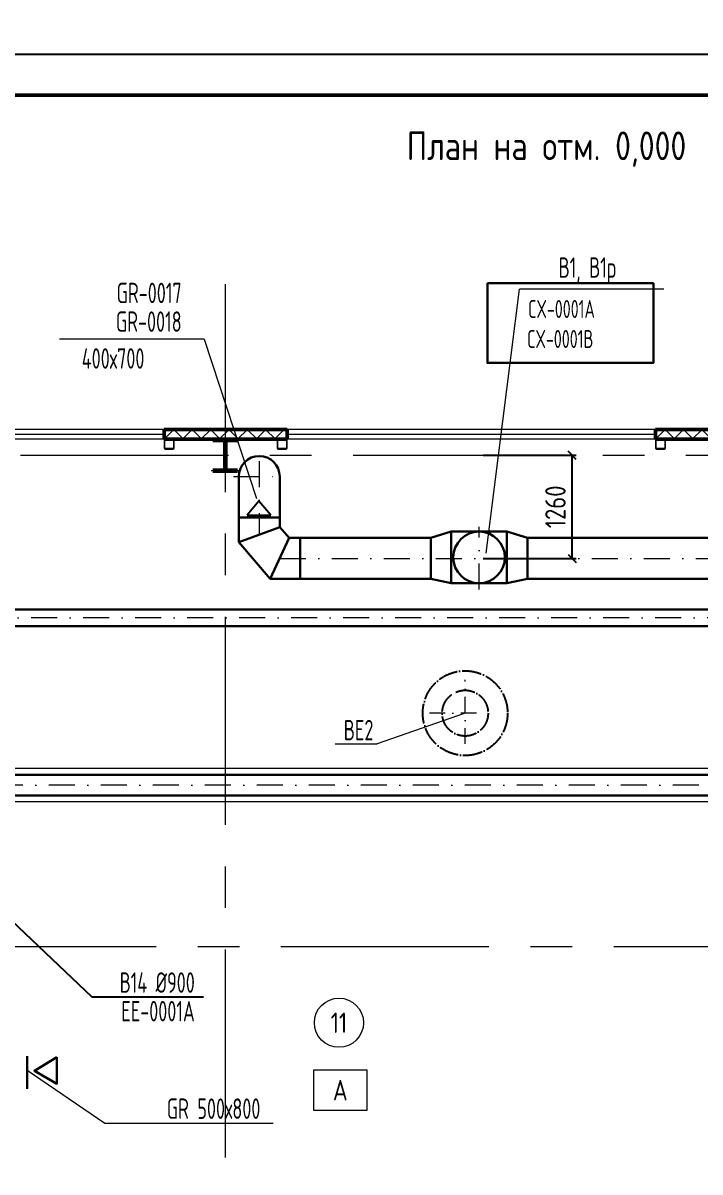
# Model space of a CAD drawing. Header units: millimetres. Extents: x -553547 to 230550, y -59438 to 214451.
# Drawn here: x 101857 to 110125, y -31092 to -17058 of the extents above; entities that cross this region are included whole.
import ezdxf
from ezdxf import colors
from ezdxf.entities.mleader import LeaderData, LeaderLine
from ezdxf.math import Vec2, Vec3

# ---------------------------------------------------------------- set-up
doc = ezdxf.new("R2010")
doc.units = ezdxf.units.MM
for name, pattern in [('ACAD_ISO04W100', [30, 24, -3, 0, -3]), ('TRATTOPUNTO2', [12.7, 6.35, -3.175, 0, -3.175]), ('ГОСТ 2.303 6', [12, 8, -1.5, 1, -1.5]), ('осевая', [50.8, 31.75, -6.35, 6.35, -6.35])]:
    doc.linetypes.add(name, pattern=pattern)
for name, color, linetype, lineweight in [('_Оси', 252, 'Continuous', 9), ('АР_Окна', 160, 'Continuous', 20), ('АР_Площади', 250, 'Continuous', 20), ('АР_Размеры', 7, 'Continuous', 20), ('АР_Стены и перегородки', 154, 'Continuous', 50), ('АР_Текст', 7, 'Continuous', 20), ('АР_Штриховка', 7, 'Continuous', 20), ('АТ_ПС_АЛС_025', 20, 'ГОСТ 2.303 6', 25), ('Вытяжка', 5, 'Continuous', 30), ('ОВ выноски вент. оборудование и клапаны', 7, 'Continuous', 15), ('ОВ текст', 7, 'Continuous', 15), ('приток', 10, 'Continuous', 30), ('Рамка', 7, 'Continuous', 50), ('текст ов', 7, 'Continuous', 15)]:
    doc.layers.add(name, color=color, linetype=linetype, lineweight=lineweight)
doc.styles.add('GOST 2.304', font='cs_gost2304.shx', dxfattribs={"width": 0.8})
doc.styles.add('GOST type A', font='GOST2304A.ttf')
doc.styles.get("Standard").update_dxf_attribs({"font": 'arial.ttf'})
doc.styles.add('ГОСТ', font='cs_gost2304.shx')
doc.styles.add('ГОСТ 2.304', font='CS_Gost2304.shx')
doc.linetypes.add('Lotok', pattern='A,5e-05,[6,MSH_7,S=1,R=0,X=0,Y=0],-4.989379', length=4.989429)
doc.dimstyles.new('ISO-25', dxfattribs={"dimtxt": 2.5, "dimasz": 2.5, "dimexe": 1.25, "dimexo": 0.625, "dimtad": 1, "dimtxsty": 'Standard', "dimcen": 2.5, "dimadec": 0, "dimazin": 0, "dimtfac": 1, "dimtmove": 0, "dimatfit": 3, "dimfxl": 1, "dimarcsym": 0})

# ---------------------------------------------------------------- blocks, each defined once
blk = doc.blocks.new('Несущая колонна')
at = {"color": 0, "linetype": 'ByBlock', "lineweight": -2, "extrusion": (0, 0, -1)}
for p, q in [((74798, 37252), (74798, 37267)), ((74798, 37267), (75098, 37267)), ((74798, 37252), (74929, 37252)), ((74942, 36905), (74942, 37239)), ((74954, 36905), (74954, 37239)), ((74967, 37252), (75098, 37252)), ((75098, 37252), (75098, 37267)), ((74798, 36877), (74798, 36892)), ((74798, 36892), (74929, 36892)), ((74798, 36877), (75098, 36877)), ((74967, 36892), (75098, 36892)), ((75098, 36877), (75098, 36892))]:
    blk.add_line(p, q, dxfattribs=at)
at = {"color": 18, "lineweight": 0, "true_color": 0x000000}
for points in [[(74948, 37267), (74948, 36877)], [(74954, 37072), (74942, 37072)]]:
    blk.add_lwpolyline(points, dxfattribs=at)
at = {"color": 0, "linetype": 'ByBlock', "lineweight": -2, "extrusion": (0, 0, -1)}
for centre, start, end in [((-74929, 37239), 90, 180), ((-74967, 37239), 360, 90), ((-74929, 36905), 180, 270), ((-74967, 36905), 270, 0)]:
    blk.add_arc(centre, 13, start, end, dxfattribs=at)
blk = doc.blocks.new('_Oblique')
at = {"color": 0, "linetype": 'ByBlock', "lineweight": -2}
blk.add_line((-0.5, -0.5), (0.5, 0.5), dxfattribs=at)
blk = doc.blocks.new('*D355')
at = {"layer": 'Defpoints', "color": 0, "lineweight": 30, "transparency": 16777216}
for p in [(107427, -22338), (108564, -22338), (107427, -23598)]:
    blk.add_point(p, dxfattribs=at)
at = {"layer": 'ОВ текст', "color": 0, "lineweight": -2, "transparency": 16777216}
for p, q in [((107477, -22338), (108614, -22338)), ((108564, -23598), (108564, -22338)), ((107477, -23598), (108614, -23598))]:
    blk.add_line(p, q, dxfattribs=at)
at = {"layer": 'ОВ текст', "color": 0, "lineweight": -2, "transparency": 16777216, "xscale": 100, "yscale": 100, "zscale": 100}
for p, rotation in [((108564, -22338), 90), ((108564, -23598), 270)]:
    blk.add_blockref('_Oblique', p, dxfattribs=dict(at, rotation=rotation))
at = {"layer": 'ОВ текст', "color": 0, "lineweight": 15, "transparency": 16777216, "insert": (108359, -22968), "char_height": 250, "attachment_point": 5, "rotation": 90, "style": 'ГОСТ', "bg_fill": 3, "box_fill_scale": 1.1, "bg_fill_color": 256, "bg_fill_true_color": 13158600, "bg_fill_transparency": 0}
blk.add_mtext('1260', dxfattribs=at)
blk = doc.blocks.new('_None')
blk = doc.blocks.new('АР')
at = {"layer": 'АР_Штриховка', "lineweight": 13}
h = blk.add_hatch(dxfattribs=at)
h.set_pattern_fill('ANSI37', color=252, scale=50)
h.set_pattern_definition([(45, (591663.1, -247765.79), (-112.2532, 112.2532), []), (135, (591663.1, -247765.79), (-112.2532, -112.2532), [])])
h.paths.add_polyline_path([(657129.6, -236594.1), (658629.6, -236594.1), (658629.6, -236474.1), (657129.6, -236474.1)])
h = blk.add_hatch(dxfattribs=at)
h.set_pattern_fill('ANSI37', color=252, scale=50)
h.set_pattern_definition([(45, (597663.1, -247765.6), (-112.2532, 112.2532), []), (135, (597663.1, -247765.6), (-112.2532, -112.2532), [])])
h.paths.add_polyline_path([(663129.6, -236593.9), (664629.6, -236593.9), (664629.6, -236473.9), (663129.6, -236474.1)])
at = {"color": 252, "linetype": 'Continuous', "ltscale": 0.5}
for p, q in [((657129.6, -236606.1), (657129.6, -236702.1)), ((657135.6, -236702.1), (657135.6, -236606.1)), ((657237.6, -236594.1), (657141.6, -236594.1)), ((657141.6, -236600.1), (657237.6, -236600.1)), ((657243.6, -236606.1), (657243.6, -236702.1)), ((657249.6, -236702.1), (657249.6, -236606.1)), ((658509.6, -236606.1), (658509.6, -236702.1)), ((658515.6, -236702.1), (658515.6, -236606.1)), ((658617.6, -236594.1), (658521.6, -236594.1)), ((658521.6, -236600.1), (658617.6, -236600.1)), ((658623.6, -236606.1), (658623.6, -236702.1)), ((658629.6, -236702.1), (658629.6, -236606.1)), ((663129.6, -236605.7), (663129.6, -236701.7)), ((663135.6, -236701.7), (663135.6, -236605.7)), ((663237.6, -236593.7), (663141.6, -236593.7)), ((663141.6, -236599.7), (663237.6, -236599.7)), ((663243.6, -236605.7), (663243.6, -236701.7)), ((663249.6, -236701.7), (663249.6, -236605.7)), ((657237.6, -236708.1), (657141.6, -236708.1)), ((657141.6, -236714.1), (657237.6, -236714.1)), ((658617.6, -236708.1), (658521.6, -236708.1)), ((658521.6, -236714.1), (658617.6, -236714.1)), ((663237.6, -236707.7), (663141.6, -236707.7)), ((663141.6, -236713.7), (663237.6, -236713.7))]:
    blk.add_line(p, q, dxfattribs=at)
for centre, start, end in [((657141.6, -236606.1), 90, 180), ((657237.6, -236606.1), 0, 90), ((658521.6, -236606.1), 90, 180), ((658617.6, -236606.1), 0, 90), ((663141.6, -236605.7), 90, 180), ((663237.6, -236605.7), 0, 90), ((657141.6, -236702.1), 180, 270), ((657237.6, -236702.1), 270, 0), ((658521.6, -236702.1), 180, 270), ((658617.6, -236702.1), 270, 0), ((663141.6, -236701.7), 180, 270), ((663237.6, -236701.7), 270, 0)]:
    blk.add_arc(centre, 12, start, end, dxfattribs=at)
at = {"color": 252, "linetype": 'Continuous', "ltscale": 0.5, "extrusion": (0, 0, -1)}
for centre, start, end in [((-657141.6, -236606.1), 0, 90), ((-657237.6, -236606.1), 90, 180), ((-658521.6, -236606.1), 0, 90), ((-658617.6, -236606.1), 90, 180), ((-663141.6, -236605.7), 0, 90), ((-663237.6, -236605.7), 90, 180)]:
    blk.add_arc(centre, 6, start, end, dxfattribs=at)
at = {"color": 252, "linetype": 'Continuous', "ltscale": 0.5, "extrusion": (3.78956e-14, 1.56969e-14, -1)}
for centre in [(-657141.6, -236702.1, 0), (-658521.6, -236702.1, 0), (-663141.6, -236701.7, 0)]:
    blk.add_arc(centre, 6, 270, 0, dxfattribs=at)
at = {"color": 252, "linetype": 'Continuous', "ltscale": 0.5, "extrusion": (-1.56969e-14, 3.78956e-14, -1)}
for centre in [(-657237.6, -236702.1, 0), (-658617.6, -236702.1, 0), (-663237.6, -236701.7, 0)]:
    blk.add_arc(centre, 6, 180, 270, dxfattribs=at)
at = {"layer": '_Оси', "color": 252, "linetype": 'осевая', "ltscale": 80}
for p, q in [((657873.9, -234697.8), (657873.9, -259400.3)), ((647244.1, -236789.1), (685885.7, -236789.1)), ((638234.9, -242789.1), (679902.5, -242789.1))]:
    blk.add_line(p, q, dxfattribs=at)
at = {"layer": 'АР_Окна', "color": 252}
for p, q in [((657129.6, -236474.1), (652629.6, -236474.1)), ((663129.6, -236474.1), (658629.6, -236474.1)), ((657129.6, -236534.1), (652629.6, -236534.1)), ((657129.6, -236594.1), (652629.6, -236594.1)), ((663129.6, -236534.1), (658629.6, -236534.1)), ((663129.6, -236593.9), (658629.6, -236594.1))]:
    blk.add_line(p, q, dxfattribs=at)
at = {"layer": 'АР_Площади', "color": 252}
blk.add_circle((659262.7, -243719.6), 300, dxfattribs=at)
at = {"layer": 'АР_Стены и перегородки', "color": 252}
for p, q in [((657129.6, -236474.1), (658629.6, -236474.1)), ((658629.6, -236474.1), (658629.6, -236594.1)), ((663129.6, -236473.9), (663129.6, -236593.9)), ((663129.6, -236473.9), (664629.6, -236473.9)), ((657129.6, -236594.1), (658629.6, -236594.1)), ((663129.6, -236593.7), (664629.6, -236593.7))]:
    blk.add_line(p, q, dxfattribs=at)
blk.add_lwpolyline([(657129.6, -236594.1), (657129.6, -236474.1)], dxfattribs=at)
blk.add_blockref('Несущая колонна', (582925.8, -273861.3), dxfattribs=at)
at = {"layer": 'АР_Площади', "color": 252, "insert": (659262.7, -243719.6), "char_height": 250, "width": 908.93, "attachment_point": 5, "style": 'GOST type A'}
blk.add_mtext('11', dxfattribs=at)
at = {"layer": 'АР_Площади', "color": 252, "insert": (659279, -244543.6), "char_height": 250, "width": 400, "attachment_point": 5, "style": 'GOST type A', "bg_fill": 16, "box_fill_scale": 1.5, "bg_fill_color": 256, "bg_fill_transparency": 0}
blk.add_mtext('А', dxfattribs=at)
at = {"layer": 'АР_Текст', "color": 252, "linetype": 'Continuous', "lineweight": 13, "insert": (661797.1, -233050.1), "char_height": 350, "width": 12500, "attachment_point": 5, "style": 'GOST type A'}
blk.add_mtext('План на отм. 0,000', dxfattribs=at)
at = {"color": 252}
ml = blk.add_multileader_mtext('Standard', dxfattribs=at)
ml.set_content('0,000', color=252, style='GOST type A')
ml.set_leader_properties(color=256)
ml.build(insert=Vec2(0, 0))
ml.multileader.update_dxf_attribs({"has_dogleg": 0, "has_text_frame": 1, "text_left_attachment_type": 7, "text_right_attachment_type": 6, "dogleg_length": 0, "arrow_head_size": 200})
ctx = ml.context
ctx.base_point, ctx.char_height, ctx.arrow_head_size, ctx.landing_gap_size, ctx.plane_origin = Vec3(649404.1, -245448.8), 250, 200, 50, Vec3(-514199.9, -248177.5)
ctx.left_attachment, ctx.right_attachment = 7, 6
notes = []
notes.append((ctx, [(0, (0, 0, 0), (0, 0), (1, 0), 1, [])]))
ctx.mtext.insert, ctx.mtext.flow_direction = Vec3(649454.1, -245161.3), 5
ml = blk.add_multileader_mtext('Standard', dxfattribs=at)
ml.set_content('0,000', color=252, style='GOST type A')
ml.set_leader_properties(color=256)
ml.build(insert=Vec2(0, 0))
ml.multileader.update_dxf_attribs({"has_dogleg": 0, "has_text_frame": 1, "text_left_attachment_type": 7, "text_right_attachment_type": 6, "dogleg_length": 0, "arrow_head_size": 200})
ctx = ml.context
ctx.base_point, ctx.char_height, ctx.arrow_head_size, ctx.landing_gap_size, ctx.plane_origin = Vec3(641715.8, -241787.5), 250, 200, 50, Vec3(-521888.2, -239063.6)
ctx.left_attachment, ctx.right_attachment = 7, 6
notes.append((ctx, [(0, (0, 0, 0), (0, 0), (1, 0), 1, [])]))
ctx.mtext.insert, ctx.mtext.flow_direction = Vec3(641765.8, -241500), 5
ml = blk.add_multileader_mtext('Standard', dxfattribs=at)
ml.set_content('-0,020', color=252, style='GOST type A')
ml.set_leader_properties(color=256)
ml.build(insert=Vec2(0, 0))
ml.multileader.update_dxf_attribs({"has_dogleg": 0, "has_text_frame": 1, "text_left_attachment_type": 7, "text_right_attachment_type": 6, "dogleg_length": 0, "arrow_head_size": 200})
ctx = ml.context
ctx.base_point, ctx.char_height, ctx.arrow_head_size, ctx.landing_gap_size, ctx.plane_origin = Vec3(677883.5, -235529.3), 250, 200, 50, Vec3(-485627.9, -231830.1)
ctx.left_attachment, ctx.right_attachment = 7, 6
notes.append((ctx, [(0, (0, 0, 0), (0, 0), (1, 0), 1, [])]))
ctx.mtext.insert, ctx.mtext.flow_direction = Vec3(677933.5, -235241.8), 5
ml = blk.add_multileader_mtext('Standard', dxfattribs=at)
ml.set_content('0,000', color=252, style='GOST type A')
ml.set_leader_properties(color=256)
ml.build(insert=Vec2(0, 0))
ml.multileader.update_dxf_attribs({"has_dogleg": 0, "has_text_frame": 1, "text_left_attachment_type": 7, "text_right_attachment_type": 6, "dogleg_length": 0, "arrow_head_size": 200})
ctx = ml.context
ctx.base_point, ctx.char_height, ctx.arrow_head_size, ctx.landing_gap_size, ctx.plane_origin = Vec3(656104.7, -253706.8), 250, 200, 50, Vec3(-507499.3, -250982.9)
ctx.left_attachment, ctx.right_attachment = 7, 6
notes.append((ctx, [(0, (0, 0, 0), (0, 0), (1, 0), 1, [])]))
ctx.mtext.insert, ctx.mtext.flow_direction = Vec3(656154.7, -253419.3), 5
ml = blk.add_multileader_mtext('Standard', dxfattribs=at)
ml.set_content('0,000', color=252, style='GOST type A')
ml.set_leader_properties(color=256)
ml.build(insert=Vec2(0, 0))
ml.multileader.update_dxf_attribs({"has_dogleg": 0, "has_text_frame": 1, "text_left_attachment_type": 7, "text_right_attachment_type": 6, "dogleg_length": 0, "arrow_head_size": 200})
ctx = ml.context
ctx.base_point, ctx.char_height, ctx.arrow_head_size, ctx.landing_gap_size, ctx.plane_origin = Vec3(674120.3, -254449.4), 250, 200, 50, Vec3(-489483.8, -251725.5)
ctx.left_attachment, ctx.right_attachment = 7, 6
notes.append((ctx, [(0, (0, 0, 0), (0, 0), (1, 0), 1, [])]))
ctx.mtext.insert, ctx.mtext.flow_direction = Vec3(674170.3, -254161.9), 5
ml = blk.add_multileader_mtext('Standard', dxfattribs=at)
ml.set_content('0,000', color=252, style='GOST type A')
ml.set_leader_properties(color=256)
ml.build(insert=Vec2(0, 0))
ml.multileader.update_dxf_attribs({"has_dogleg": 0, "has_text_frame": 1, "text_left_attachment_type": 7, "text_right_attachment_type": 6, "dogleg_length": 0, "arrow_head_size": 200})
ctx = ml.context
ctx.base_point, ctx.char_height, ctx.arrow_head_size, ctx.landing_gap_size, ctx.plane_origin = Vec3(683757.5, -246454.6), 250, 200, 50, Vec3(-479846.5, -243730.6)
ctx.left_attachment, ctx.right_attachment = 7, 6
notes.append((ctx, [(0, (0, 0, 0), (0, 0), (1, 0), 1, [])]))
ctx.mtext.insert, ctx.mtext.flow_direction = Vec3(683807.5, -246167), 5
ml = blk.add_multileader_mtext('Standard', dxfattribs=at)
ml.set_content('0,000', color=252, style='GOST type A')
ml.set_leader_properties(color=256)
ml.build(insert=Vec2(0, 0))
ml.multileader.update_dxf_attribs({"has_dogleg": 0, "has_text_frame": 1, "text_left_attachment_type": 7, "text_right_attachment_type": 6, "dogleg_length": 0, "arrow_head_size": 200})
ctx = ml.context
ctx.base_point, ctx.char_height, ctx.arrow_head_size, ctx.landing_gap_size, ctx.plane_origin = Vec3(643346.8, -237132.2), 250, 200, 50, Vec3(-520257.3, -234408.2)
ctx.left_attachment, ctx.right_attachment = 7, 6
notes.append((ctx, [(0, (0, 0, 0), (0, 0), (1, 0), 1, [])]))
ctx.mtext.insert, ctx.mtext.flow_direction = Vec3(643396.8, -236844.6), 5
ml = blk.add_multileader_mtext('Standard', dxfattribs=at)
ml.set_content('+0,100', color=252, style='GOST type A')
ml.set_leader_properties(color=256)
ml.build(insert=Vec2(0, 0))
ml.multileader.update_dxf_attribs({"has_dogleg": 0, "has_text_frame": 1, "text_left_attachment_type": 7, "text_right_attachment_type": 6, "dogleg_length": 0, "arrow_head_size": 200})
ctx = ml.context
ctx.base_point, ctx.char_height, ctx.arrow_head_size, ctx.landing_gap_size, ctx.plane_origin = Vec3(670361, -237807.4), 250, 200, 50, Vec3(-493243.1, -235083.5)
ctx.left_attachment, ctx.right_attachment = 7, 6
notes.append((ctx, [(0, (0, 0, 0), (0, 0), (1, 0), 1, [])]))
ctx.mtext.insert, ctx.mtext.flow_direction = Vec3(670411, -237519.9), 5
ml = blk.add_multileader_mtext('Standard', dxfattribs=at)
ml.set_content('+0,600', color=252, style='GOST type A')
ml.set_leader_properties(color=256)
ml.build(insert=Vec2(0, 0))
ml.multileader.update_dxf_attribs({"has_dogleg": 0, "has_text_frame": 1, "text_left_attachment_type": 7, "text_right_attachment_type": 6, "dogleg_length": 0, "arrow_head_size": 200})
ctx = ml.context
ctx.base_point, ctx.char_height, ctx.arrow_head_size, ctx.landing_gap_size, ctx.plane_origin = Vec3(651984.7, -241980.5), 250, 200, 50, Vec3(-511405.9, -240931)
ctx.left_attachment, ctx.right_attachment = 7, 6
notes.append((ctx, [(0, (0, 0, 0), (0, 0), (1, 0), 1, [])]))
ctx.mtext.insert, ctx.mtext.flow_direction = Vec3(652034.7, -241693), 5
ml = blk.add_multileader_mtext('Standard', dxfattribs=at)
ml.set_content('-0,100', color=252, style='GOST type A')
ml.set_leader_properties(color=256)
ml.build(insert=Vec2(0, 0))
ml.multileader.update_dxf_attribs({"has_dogleg": 0, "has_text_frame": 1, "text_left_attachment_type": 7, "text_right_attachment_type": 6, "dogleg_length": 0, "arrow_head_size": 200})
ctx = ml.context
ctx.base_point, ctx.char_height, ctx.arrow_head_size, ctx.landing_gap_size, ctx.plane_origin = Vec3(648501.3, -240196.6, 75705.6), 250, 200, 50, Vec3(-514889.3, -239147.1, 75705.6)
ctx.left_attachment, ctx.right_attachment = 7, 6
notes.append((ctx, [(0, (0, 0, 0), (0, 0), (1, 0), 1, [])]))
ctx.mtext.insert, ctx.mtext.flow_direction = Vec3(648551.3, -239909, 75705.6), 5
for ctx, leaders in notes:
    for number, flags, end, landing, length, lines in leaders:
        leader = LeaderData()
        leader.index, (leader.has_last_leader_line, leader.has_dogleg_vector, leader.attachment_direction) = number, flags
        leader.last_leader_point, leader.dogleg_vector, leader.dogleg_length = Vec3(end), Vec3(landing), length
        for number, points, colour, breaks in lines:
            line = LeaderLine()
            line.index, line.vertices, line.color, line.breaks = number, Vec3.list(points), colors.encode_raw_color(colour), breaks
            leader.lines.append(line)
        ctx.leaders.append(leader)

msp = doc.modelspace()

# ---------------------------------------------------------------- linework, layer by layer
at = {"layer": 'АТ_ПС_АЛС_025', "color": 6, "linetype": 'Lotok', "lineweight": 30}
msp.add_lwpolyline([(107528.135, -20236.528), (109555.764, -20236.528), (109555.764, -21210.104), (107528.135, -21210.104)], close=True, dxfattribs=at)
at = {"layer": 'Вытяжка', "linetype": 'TRATTOPUNTO2', "lineweight": 15, "ltscale": 50}
for p, q in [((104741.649, -22407.968), (104741.649, -23306.579)), ((104429.468, -22597.137), (105014.685, -22597.137)), ((107426.5, -23976.448), (107426.5, -23209.753)), ((104991.649, -23597.137), (110525.625, -23597.137))]:
    msp.add_line(p, q, dxfattribs=at)
at = {"layer": 'Вытяжка'}
for p, q in [((104491.649, -22597.137), (104491.649, -23399.328)), ((104991.649, -22597.137), (104991.649, -23213.831)), ((104504.396, -23097.137), (104991.649, -23097.137)), ((104991.649, -23213.831), (104491.649, -23399.328)), ((104991.649, -23213.831), (105106.347, -23347.137)), ((106836.5, -23347.137), (107086.5, -23270.37)), ((107086.5, -23900.37), (107086.5, -23270.37)), ((107766.5, -23270.37), (107086.5, -23270.37)), ((107766.5, -23900.37), (107766.5, -23270.37)), ((107766.5, -23270.37), (108016.5, -23347.137)), ((104491.649, -23399.328), (104876.95, -23847.137)), ((105106.347, -23347.137), (104876.95, -23847.137)), ((105106.347, -23347.137), (106836.5, -23347.137)), ((105241.649, -23347.137), (105241.649, -23847.137)), ((106836.5, -23847.137), (106836.5, -23347.137)), ((108016.5, -23347.137), (110410.927, -23347.137)), ((108016.5, -23847.137), (108016.5, -23347.137)), ((104876.95, -23847.137), (106836.5, -23847.137)), ((106836.5, -23847.137), (107086.5, -23900.37)), ((108016.5, -23847.137), (107766.5, -23900.37)), ((108016.5, -23847.137), (110640.324, -23847.137)), ((107766.5, -23900.37), (107086.5, -23900.37))]:
    msp.add_line(p, q, dxfattribs=at)
at = {"layer": 'Вытяжка', "color": 4, "lineweight": 25}
for p, q in [((104738.795, -22896.266), (104594.804, -23071.158)), ((104882.786, -23071.158), (104738.795, -22896.266)), ((104594.804, -23071.158), (104882.786, -23071.158))]:
    msp.add_line(p, q, dxfattribs=at)
at = {"layer": 'Вытяжка', "linetype": 'TRATTOPUNTO2', "lineweight": 15, "ltscale": 30}
for p, q in [((107256.5, -25861.088), (107256.5, -25080.101)), ((107393.649, -25487.594), (106738.651, -25487.594))]:
    msp.add_line(p, q, dxfattribs=at)
at = {"layer": 'Вытяжка', "color": 4, "ltscale": 100}
msp.add_lwpolyline([(102271.824, -29687.681), (102271.824, -30013.549), (101997.059, -29854.914), (102271.824, -29687.681)], dxfattribs=at)
at = {"layer": 'Вытяжка'}
msp.add_circle((107426.5, -23585.37), 315, dxfattribs=at)
at = {"layer": 'Вытяжка', "linetype": 'ACAD_ISO04W100', "lineweight": 25, "ltscale": 10}
for radius in [517.5, 280]:
    msp.add_circle((107256.5, -25487.594), radius, dxfattribs=at)
at = {"layer": 'Вытяжка'}
msp.add_arc((104741.649, -22597.137), 250, 0, 180, dxfattribs=at)
at = {"layer": 'ОВ текст', "linetype": 'Continuous'}
for p, q in [((107513.945, -23532.78), (107919.14, -20307.821)), ((109682.406, -20307.821), (107919.14, -20307.821)), ((104068.45, -20920.292), (102300.71, -20920.292)), ((107256.5, -25487.594), (106183.314, -25861.301)), ((105671.035, -25861.301), (106183.314, -25861.301)), ((104913.537, -30497.475), (102858.103, -30497.475))]:
    msp.add_line(p, q, dxfattribs=at)
at = {"layer": 'ОВ текст'}
msp.add_line((104068.45, -20920.292), (104706.459, -22864.27), dxfattribs=at)
at = {"layer": 'ОВ текст', "ltscale": 70}
for p, q in [((116701.5, -26162.34), (99189.25, -26162.34)), ((116701.5, -26572.34), (99254.272, -26572.34))]:
    msp.add_line(p, q, dxfattribs=at)
at = {"layer": 'приток', "color": 241, "linetype": 'TRATTOPUNTO2', "lineweight": 15, "ltscale": 50}
for p, q in [((115611.582, -24322.275), (98076.5, -24322.275)), ((115826.582, -26367.34), (99176.5, -26367.34))]:
    msp.add_line(p, q, dxfattribs=at)
at = {"layer": 'приток', "color": 241}
for p, q in [((115826.582, -26242.34), (99176.5, -26242.34)), ((115826.582, -26492.34), (99176.5, -26492.34))]:
    msp.add_line(p, q, dxfattribs=at)
for points in [[(115811.609, -24223.38), (97885.398, -24223.38)], [(115728.766, -24423.38), (97802.556, -24423.38)]]:
    msp.add_lwpolyline(points, dxfattribs=at)
at = {"layer": 'Рамка', "lineweight": 25}
msp.add_lwpolyline([(78060.463, -59438.291), (78060.463, -17438.291), (137460.463, -17438.291), (137460.463, -59438.291)], close=True, dxfattribs=at)
at = {"layer": 'Рамка'}
msp.add_lwpolyline([(80060.463, -58938.291), (80060.463, -17938.291), (136960.463, -17938.291), (136960.463, -58938.291)], close=True, dxfattribs=at)
at = {"layer": 'текст ов'}
msp.add_line((102858.103, -30497.475), (101907.007, -29852.048), dxfattribs=at)

# ---------------------------------------------------------------- block references
at = {"layer": 'АР_Размеры', "color": 18, "true_color": 0x000000}
msp.add_blockref('АР', (-553547.366, 214451.275), dxfattribs=at)

# ---------------------------------------------------------------- texts
at = {"layer": 'ОВ текст', "linetype": 'Continuous', "style": 'ГОСТ 2.304', "width": 0.8}
msp.add_text('400х700', height=250, dxfattribs=at).set_placement((102574.58, -21280.292))
at = {"layer": 'ОВ текст', "linetype": 'Continuous', "width": 7852.99712, "style": 'ГОСТ 2.304'}
for s, insert, char_height, attachment_point, line_spacing_factor in [('{\\W0.8;В1, В1р}', (109098.279, -20078.704), 250, 6, 0.84), ('{\\W0.8;GR-0017\\PGR-0018}', (103794.58, -20530.292), 250, 6, 0.84), ('{\\W0.8;CX-0001A}', (108024.771, -20551.287), 220, 4, 0.8), ('{\\W0.8;CX-0001В}', (108012.942, -20917.807), 220, 4, 0.8), ('{\\W0.8;ВЕ2}', (105773.535, -25694.684), 250, 4, 0.84), ('{\\W0.8;GR 500х800}', (104755.983, -30318.003), 250, 6, 0.84)]:
    msp.add_mtext(s, dxfattribs=dict(at, insert=insert, char_height=char_height, attachment_point=attachment_point, line_spacing_factor=line_spacing_factor))

# ---------------------------------------------------------------- next in the draw order: dimensions: what is measured, and where the dimension line sits
at = {"layer": 'ОВ текст', "lineweight": 15}
dim = msp.add_linear_dim(base=(108563.967, -22337.8), p1=(107426.5, -23598.137), p2=(107426.5, -22337.8), angle=90, dimstyle='ISO-25', override={"dimtxt": 250, "dimasz": 100, "dimexe": 50, "dimexo": 50, "dimgap": 70, "dimdec": 0, "dimlunit": 5, "dimtxsty": 'ГОСТ', "dimblk1": 'Oblique', "dimblk2": 'Oblique', "dimsah": 1, "dimtfill": 1}, dxfattribs=at)
dim.commit()
dim.dimension.update_dxf_attribs({"geometry": '*D355', "text_midpoint": (108359.284, -22967.968)})

# ---------------------------------------------------------------- next in the draw order: leaders
at = {"layer": 'ОВ выноски вент. оборудование и клапаны', "lineweight": 15}
ml = msp.add_multileader_mtext('Standard', dxfattribs=at)
ml.set_content('{\\Fcs_gost2304|c204;\\W0.8;В14 %%C900\\PEE-0001\\Fcs_gost2304|c0;A\\Fcs_gost2304|c204; }', color=256, style='GOST 2.304')
ml.set_leader_properties()
ml.set_arrow_properties(name='NONE')
ml.build(insert=Vec2(0, 0))
ml.multileader.update_dxf_attribs({"text_left_attachment_type": 6, "text_right_attachment_type": 6, "dogleg_length": 100, "arrow_head_size": 250})
ctx = ml.context
ctx.base_point, ctx.char_height, ctx.arrow_head_size, ctx.plane_origin = Vec3(102798.083, -28953.07), 250, 250, Vec3(96339.28, -26596.317)
ctx.left_attachment, ctx.right_attachment, ctx.text_align_type = 6, 6, 2
notes = []
notes.append((ctx, [(0, (1, 1, 0), (102698.083, -28953.07), (1, 0), 100, [(0, [(101550.212, -27863.484)], 0, [])])]))
ctx.mtext.insert, ctx.mtext.alignment, ctx.mtext.line_spacing_factor, ctx.mtext.flow_direction = Vec3(103955.083, -28653.07), 3, 0.84, 5
ctx.mtext.has_bg_fill, ctx.mtext.bg_color, ctx.mtext.bg_scale_factor, ctx.mtext.bg_transparency, ctx.mtext.use_window_bg_color = 1, -1073741824, 1, 0, 1
for ctx, leaders in notes:
    for number, flags, end, landing, length, lines in leaders:
        leader = LeaderData()
        leader.index, (leader.has_last_leader_line, leader.has_dogleg_vector, leader.attachment_direction) = number, flags
        leader.last_leader_point, leader.dogleg_vector, leader.dogleg_length = Vec3(end), Vec3(landing), length
        for number, points, colour, breaks in lines:
            line = LeaderLine()
            line.index, line.vertices, line.color, line.breaks = number, Vec3.list(points), colors.encode_raw_color(colour), breaks
            leader.lines.append(line)
        ctx.leaders.append(leader)

# ---------------------------------------------------------------- next in the draw order: linework, layer by layer
at = {"layer": 'Вытяжка', "color": 4, "ltscale": 100}
msp.add_lwpolyline([(101907.007, -29677.859), (101907.007, -30074.847)], dxfattribs=at)

# ---------------------------------------------------------------- next in the draw order: block references
at = {"layer": 'АР_Размеры', "color": 18, "true_color": 0x000000}
msp.add_blockref('АР', (-485509.064, 206951.83), dxfattribs=at)

doc.saveas('drawing.dxf')
